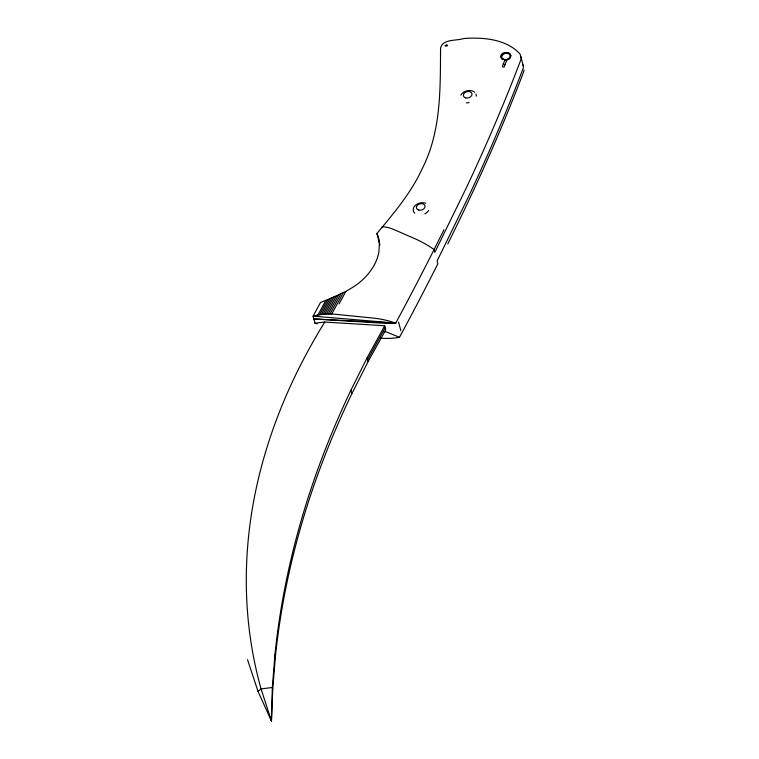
<?xml version="1.0" encoding="UTF-8"?>
<svg xmlns="http://www.w3.org/2000/svg" width="759" height="759" viewBox="0 0 759 759"><rect width="100%" height="100%" fill="white"/><g stroke="black" fill="none" stroke-linecap="round" stroke-linejoin="round"><path stroke-width="1.14" d="M510.76 55.416C511.367 62.115 497.506 60.141 501.671 54.145C504.204 50.995 512.505 52.494 510.39 57.409A4.981 3.643 -14.8 0 1 505.152 60.198L505.01 59.648L502.278 66.745L504.099 67.162L507.031 59.525M247.538 659.694L258.041 691.43L271.456 721.05L272.339 687.483L274.957 654.429A1240.642 905.866 -14.8 0 1 350.895 390.221L367.081 357.85L384.709 325.753L324.776 322.063L314.928 323.192L313.069 316.133L320.45 302.575A70.985 48.263 -7 0 1 325.943 300.26L327.86 299.52A88.794 60.568 -19.3 0 1 336.322 295.887L338.647 294.777A120.624 80.52 -31.4 0 1 345.876 291.38L354.216 286.437A63.832 46.603 -14.8 0 0 378.836 252.405L379.367 243.791A72.039 4.915 79.4 0 1 378.788 238.373A50.976 1.983 72.8 0 0 377.783 235.688L376.929 233.525C393.636 213.345 410.932 193.241 421.947 169.172C441.349 131.753 440.248 88.756 440.571 47.817C443.123 38.595 456.918 41.033 463.777 38.51C482.838 37.087 506.917 39.022 520.219 54.287L523.236 65.729M270.024 716.676L271.456 721.05L272.747 689.011L275.422 656.184A1240.68 899.87 -14.5 0 1 351.825 393.769L368.077 361.616L385.762 329.748L384.709 325.753M524.127 69.98L523.786 71.46C501.5 130.244 475.722 187.653 447.753 243.943M443.987 229.702L432.772 252.149A3891.526 2841.449 -14.8 0 1 397.801 319.226L395.705 323.087L384.045 323.268L313.809 318.941L395.705 323.087A62.542 38.016 20.3 0 0 373.551 318.125L333.514 314.093A58.187 37.314 15.4 0 0 313.069 316.133L395.705 323.087M380.62 338.144A62.542 38.016 20.3 0 0 399.471 337.328L401.568 333.467A3891.526 2841.449 -14.8 0 0 436.539 266.39L437.848 263.762L437.108 260.954L468.777 196.126A2536.995 1852.415 -14.8 0 0 517.97 81.858L523.046 68.652A8.083 5.901 -14.8 0 0 522.628 64.401M317.869 315.089L325.943 300.26M319.52 314.814L327.86 299.52M321.199 314.587L329.937 298.562M322.907 314.387L332.044 297.632M324.634 314.235L334.169 296.741M326.379 314.131L336.322 295.887M328.144 314.055L338.647 294.777M329.918 314.027L341.047 293.61M331.711 314.046L343.457 292.481M339.083 303.866L345.886 291.38M367.584 359.728L385.202 327.641M258.041 691.43L261.068 688.935L272.339 687.483L272.747 689.011M383.988 331.759L386.331 331.901L399.471 337.328M314.928 323.192L317.11 323.77M271.456 721.05L261.068 688.935A746.353 544.962 -14.8 0 1 324.776 322.063M376.929 233.525L379.946 244.958M398.541 322.034L400.828 330.668M367.081 357.85L368.077 361.616M350.895 390.221L351.825 393.769M274.957 654.429L275.422 656.184M428.626 210.404A8.197 5.987 -14.8 0 1 424.812 213.867M414.737 213.222A8.197 5.987 -14.8 0 1 415.401 205.338A8.197 5.987 -14.8 0 1 425.714 203.251M469.09 102.617A8.197 5.987 -14.8 0 1 466.292 102.816M460.808 95.122A8.197 5.987 -14.8 0 1 470.115 90.549M471.007 90.644A8.197 5.987 -14.8 0 1 474.707 92.304M475.95 94.05A8.197 5.987 -14.8 0 1 476.254 96.108M502.828 59.705A4.981 3.643 -14.8 0 1 503.53 53.5A4.981 3.643 -14.8 0 1 510.769 55.473M520.351 55.777A8.083 5.901 -14.8 0 1 520.769 60.027L515.693 73.234A2536.995 1852.415 -14.8 0 1 466.5 187.501L434.822 252.33L434.082 249.521A64.477 29.905 41.2 0 0 415.078 238.781L394.025 229.616A32.646 15.142 41.2 0 0 381.995 226.875M505.124 64.648A4.981 3.643 -14.8 0 1 503.141 63.69M444.945 45.73A6.992 5.104 -14.8 0 1 446.292 45.151M445.59 45.919L447.279 45.673L446.833 44.762L447.06 45.606L445.59 45.919M418.702 210.034A4.393 3.207 -14.8 0 0 425.049 206.287A4.393 3.207 -14.8 0 0 418.437 204.427A4.393 3.207 -14.8 0 0 418.702 210.034M465.665 97.864A4.393 3.207 -14.8 0 0 472.013 94.125A4.393 3.207 -14.8 0 0 465.4 92.266A4.393 3.207 -14.8 0 0 465.665 97.864M504.213 59.544A4.241 3.102 -14.8 0 0 510.048 55.616A4.241 3.102 -14.8 0 0 503.416 54.221A4.241 3.102 -14.8 0 0 504.213 59.544"/></g></svg>
